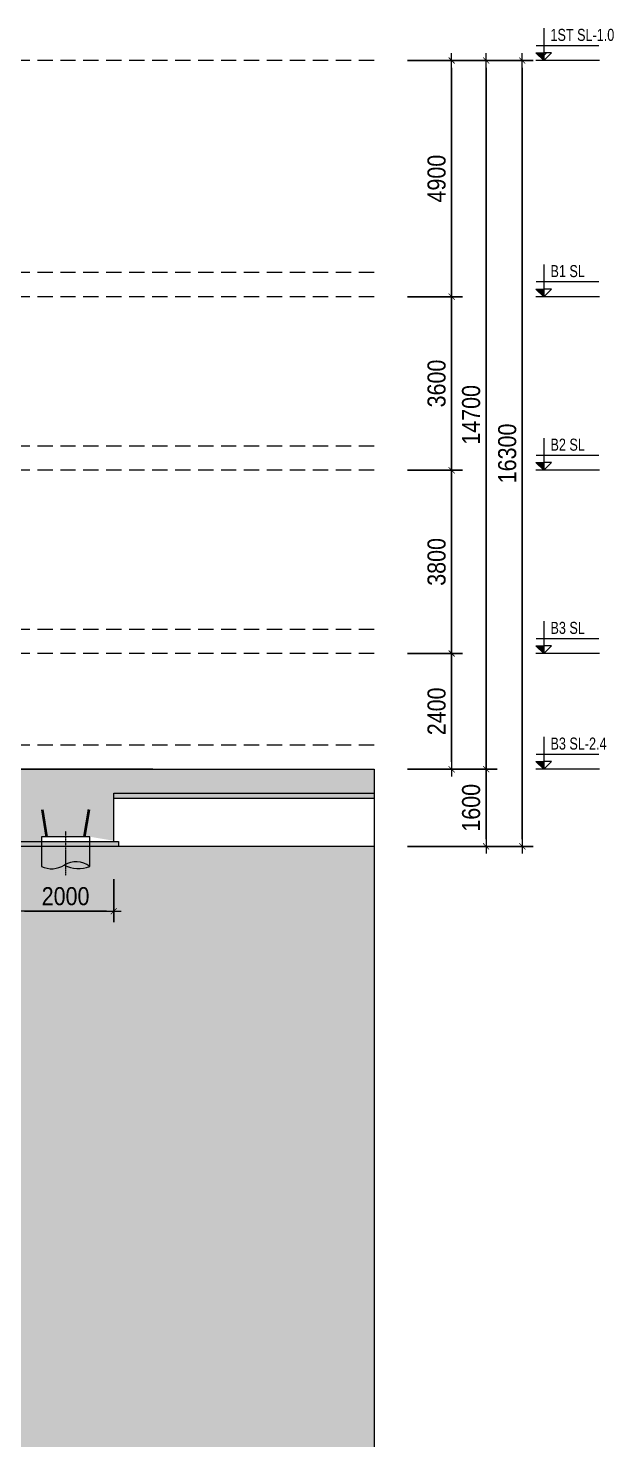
# Model space of a CAD drawing. Header units: millimetres. Extents: x -383953 to 676589, y -101685 to 196247.
# Drawn here: x 579989 to 592137, y -32200 to -2922 of the extents above; entities that cross this region are included whole.
import ezdxf

# ---------------------------------------------------------------- set-up
doc = ezdxf.new("R2010")
doc.units = ezdxf.units.MM
doc.linetypes.add('CENTER2', pattern=[1.125, 0.75, -0.125, 0.125, -0.125])
doc.linetypes.add('HIDDEN', pattern=[9.524999999999999, 6.35, -3.175])
doc.layers.get('0').update_dxf_attribs({"lineweight": 20})
doc.layers.get('Defpoints').update_dxf_attribs({"color": 151, "lineweight": 9})
for name, color, linetype, lineweight in [('KC-TRUC', 5, 'CENTER2', 18), ('NDC_S_ANNO', 7, 'Continuous', 20), ('NDC_S_CONTINUOUS', 3, 'Continuous', 20), ('NDC_S_DIM', 1, 'Continuous', 15), ('NDC_S_HATCH MATERIAL', 8, 'Continuous', 13), ('NDC_S_REBAR', 4, 'Continuous', 35), ('NDC_S_SLAB', 2, 'Continuous', 20), ('NDC_S_TEXT SYMBOL', 7, 'Continuous', 20), ('NDC_S_VN TEXT', 7, 'Continuous', 20)]:
    doc.layers.add(name, color=color, linetype=linetype, lineweight=lineweight)
doc.layers.add('X-SEC-2$0$A-CON', color=2, linetype='Continuous')
doc.styles.add('NDC_ANNO', font='', dxfattribs={"width": 0.8})
doc.styles.add('NDC_ARIAL', font='arial.ttf', dxfattribs={"width": 0.85})
doc.styles.get('NDC_ANNO').set_extended_font_data('Dotum')
doc.dimstyles.new('NDC_1-150', dxfattribs={"dimscale": 150, "dimtxt": 2.5, "dimasz": 1, "dimexe": 1.5, "dimexo": 0, "dimgap": 0.8, "dimtad": 1, "dimdec": 0, "dimdsep": 46, "dimtxsty": 'NDC_ARIAL', "dimblk": 'DIMMARK', "dimcen": 49999.93899508043, "dimdle": 1.5, "dimclrd": 1, "dimclre": 1, "dimclrt": 3, "dimadec": 0, "dimazin": 0, "dimtfac": 1, "dimtdec": 0, "dimtix": 1, "dimtmove": 2, "dimatfit": 3, "dimfxl": 1, "dimarcsym": 0})

# ---------------------------------------------------------------- blocks, each defined once
blk = doc.blocks.new('DIMMARK')
at = {"layer": 'NDC_S_DIM', "color": 1}
blk.add_line((-1.5, 0), (1, 0), dxfattribs=at)
at = {"layer": 'NDC_S_DIM', "color": 2, "const_width": 0.1}
blk.add_lwpolyline([(-0.4242640687119285, -0.4242640687119285), (0.4242640687119285, 0.4242640687119285)], dxfattribs=at)
blk = doc.blocks.new('*D527')
at = {"layer": 'Defpoints', "color": 0, "transparency": 16777216}
for p in [(587855.9125925294, -8491.276974339566), (587855.9125925294, -12091.27697347018), (588774.1127267943, -12091.27697347018, -6.290893267642449e-09)]:
    blk.add_point(p, dxfattribs=at)
at = {"layer": 'NDC_S_CONTINUOUS', "color": 1, "lineweight": -2, "transparency": 16777216}
for p, q in [((587855.9125925294, -8491.276974339566, -6.290893267642449e-09), (588999.1127267943, -8491.276974339566, -6.290893267642449e-09)), ((588774.1127267943, -8641.276974339566, -6.290893267642449e-09), (588774.1127267943, -11941.27697347018, -6.290893267642449e-09)), ((587855.9125925294, -12091.27697347018, -6.290893267642449e-09), (588999.1127267943, -12091.27697347018, -6.290893267642449e-09))]:
    blk.add_line(p, q, dxfattribs=at)
at = {"layer": 'NDC_S_CONTINUOUS', "color": 1, "lineweight": -2, "transparency": 16777216, "xscale": 150, "yscale": 150, "zscale": 150}
for p, rotation in [((588774.1127267943, -8491.276974339566, -6.290893267642449e-09), 90), ((588774.1127267943, -12091.27697347018, -6.290893267642449e-09), 270)]:
    blk.add_blockref('DIMMARK', p, dxfattribs=dict(at, rotation=rotation))
at = {"layer": 'NDC_S_CONTINUOUS', "color": 3, "transparency": 16777216, "insert": (588462.5199573536, -10291.27697390504, -6.290893267642449e-09), "char_height": 375, "attachment_point": 5, "rotation": 90, "style": 'NDC_ARIAL'}
blk.add_mtext('3600', dxfattribs=at)
blk = doc.blocks.new('*D528')
at = {"layer": 'Defpoints', "color": 0, "transparency": 16777216}
for p in [(587855.9125925294, -12091.27697347018), (587855.9125925294, -15891.27697346808), (588774.1127257518, -15891.27697346808, -6.290893267642449e-09)]:
    blk.add_point(p, dxfattribs=at)
at = {"layer": 'NDC_S_CONTINUOUS', "color": 1, "lineweight": -2, "transparency": 16777216}
for p, q in [((587855.9125925294, -12091.27697347018, -6.290893267642449e-09), (588999.1127257518, -12091.27697347018, -6.290893267642449e-09)), ((588774.1127257518, -12241.27697347018, -6.290893267642449e-09), (588774.1127257518, -15741.27697346808, -6.290893267642449e-09)), ((587855.9125925294, -15891.27697346808, -6.290893267642449e-09), (588999.1127257518, -15891.27697346808, -6.290893267642449e-09))]:
    blk.add_line(p, q, dxfattribs=at)
at = {"layer": 'NDC_S_CONTINUOUS', "color": 1, "lineweight": -2, "transparency": 16777216, "xscale": 150, "yscale": 150, "zscale": 150}
for p, rotation in [((588774.1127257518, -12091.27697347018, -6.290893267642449e-09), 90), ((588774.1127257518, -15891.27697346808, -6.290893267642449e-09), 270)]:
    blk.add_blockref('DIMMARK', p, dxfattribs=dict(at, rotation=rotation))
at = {"layer": 'NDC_S_CONTINUOUS', "color": 3, "transparency": 16777216, "insert": (588462.5199563111, -13991.2769734693, -6.290893267642449e-09), "char_height": 375, "attachment_point": 5, "rotation": 90, "style": 'NDC_ARIAL'}
blk.add_mtext('3800', dxfattribs=at)
blk = doc.blocks.new('*D537')
at = {"layer": 'Defpoints', "color": 0, "transparency": 16777216}
for p in [(576379.6626227759, -14689.35601441888), (576288.547605389, -15192.97123134957), (575163.8998603083, -15391.27697260026), (580611.1647752018, -15391.27697260026), (567369.6712262477, -19891.27697259912)]:
    blk.add_point(p, dxfattribs=at)
at = {"layer": 'NDC_S_CONTINUOUS', "color": 1, "lineweight": -2, "transparency": 16777216}
blk.add_arc((575163.8998603079, -15391.27697260026), 1141.997249352718, 7.531153910857383, 22.46884608913529, dxfattribs=at)
at = {"layer": 'NDC_S_CONTINUOUS', "color": 1, "lineweight": -2, "transparency": 16777216, "xscale": 150, "yscale": 150, "zscale": 150}
for p, rotation in [((576152.8984892995, -14820.278347924), 116.2344230445639), ((576305.8971096608, -15391.27697260026), 273.7655769554287)]:
    blk.add_blockref('DIMMARK', p, dxfattribs=dict(at, rotation=rotation))
at = {"layer": 'NDC_S_CONTINUOUS', "color": 3, "transparency": 16777216, "insert": (576567.9600002965, -15015.06019196557), "char_height": 375, "attachment_point": 5, "rotation": 284.99999999999653, "style": 'NDC_ARIAL'}
blk.add_mtext('30°', dxfattribs=at)
blk = doc.blocks.new('kata_block_CT')
at = {"layer": 'NDC_S_ANNO'}
blk.add_hatch(color=3, dxfattribs=at).paths.add_polyline_path([(0, 1.596954857557648), (-1.612010908633238, 1.596954857557648), (0, 0)])
at = {"layer": 'NDC_S_ANNO', "ltscale": 50}
h = blk.add_hatch(dxfattribs=at)
h.set_pattern_fill('ANSI31', color=256, scale=1.406250541793835, style=0)
h.set_pattern_definition([(45.00000000000001, (0, 5.456968210637569e-12), (-3.157122508925224, 3.157122508925225), [])])
h.paths.add_polyline_path([(0, 1.596954857557648), (0, 0), (1.612010908924276, 1.596954857557648)])
for p, q in [((-1.592704896858777, 3.140833880479477), (11.46947077315417, 3.140833880479477)), ((11.56125648126181, 5.456968210637569e-12), (-1.63869572513795, 5.456968210637569e-12))]:
    blk.add_line(p, q, dxfattribs=at)
for points in [[(0, 6.69495074864426), (0, 0)], [(0, 0), (-1.612010908924276, 1.596954857557648), (0, 1.596954857557648)], [(0, 0), (1.612010908924276, 1.596954857557648), (0, 1.596954857557648)]]:
    blk.add_lwpolyline(points, dxfattribs=at)
at = {"layer": 'NDC_S_ANNO', "color": 8, "ltscale": 50}
blk.add_lwpolyline([(0, 0), (-1.612010908633238, 1.596954857557648), (0, 1.596954857557648)], dxfattribs=at)
at = {"layer": 'NDC_S_TEXT SYMBOL', "color": 3, "style": 'NDC_ANNO', "width": 0.8}
blk.add_attdef('CT', (1.409564409346785, 4.068271311703938), '', height=2.5, dxfattribs=at)
blk = doc.blocks.new('*D538')
at = {"layer": 'Defpoints', "color": 0, "transparency": 16777216}
for p in [(587855.9125925294, -3591.276973466798), (587855.9125925294, -8491.276974339507), (588774.1127267943, -8491.276974339507)]:
    blk.add_point(p, dxfattribs=at)
at = {"layer": 'NDC_S_CONTINUOUS', "color": 1, "lineweight": -2, "transparency": 16777216}
for p, q in [((587855.9125925294, -3591.276973466798), (588999.1127267943, -3591.276973466798)), ((588774.1127267943, -3741.276973466798), (588774.1127267943, -8341.276974339507)), ((587855.9125925294, -8491.276974339507), (588999.1127267943, -8491.276974339507))]:
    blk.add_line(p, q, dxfattribs=at)
at = {"layer": 'NDC_S_CONTINUOUS', "color": 1, "lineweight": -2, "transparency": 16777216, "xscale": 150, "yscale": 150, "zscale": 150}
for p, rotation in [((588774.1127267943, -3591.276973466798), 90), ((588774.1127267943, -8491.276974339507), 270)]:
    blk.add_blockref('DIMMARK', p, dxfattribs=dict(at, rotation=rotation))
at = {"layer": 'NDC_S_CONTINUOUS', "color": 3, "transparency": 16777216, "insert": (588462.6478563986, -6041.276973903318), "char_height": 375, "attachment_point": 5, "rotation": 90, "style": 'NDC_ARIAL'}
blk.add_mtext('4900', dxfattribs=at)
blk = doc.blocks.new('*D539')
at = {"layer": 'Defpoints', "color": 0, "transparency": 16777216}
for p in [(587855.9125925294, -3591.276973466798), (587855.9125925294, -18291.27697346814), (589490.0682164691, -18291.27697346814)]:
    blk.add_point(p, dxfattribs=at)
at = {"layer": 'NDC_S_CONTINUOUS', "color": 1, "lineweight": -2, "transparency": 16777216}
for p, q in [((587855.9125925294, -3591.276973466798), (589715.0682164691, -3591.276973466798)), ((589490.0682164691, -3741.276973466798), (589490.0682164691, -18141.27697346814)), ((587855.9125925294, -18291.27697346814), (589715.0682164691, -18291.27697346814))]:
    blk.add_line(p, q, dxfattribs=at)
at = {"layer": 'NDC_S_CONTINUOUS', "color": 1, "lineweight": -2, "transparency": 16777216, "xscale": 150, "yscale": 150, "zscale": 150}
for p, rotation in [((589490.0682164691, -3591.276973466798), 90), ((589490.0682164691, -18291.27697346814), 270)]:
    blk.add_blockref('DIMMARK', p, dxfattribs=dict(at, rotation=rotation))
at = {"layer": 'NDC_S_CONTINUOUS', "color": 3, "transparency": 16777216, "insert": (589178.6033460734, -10941.27697346763), "char_height": 375, "attachment_point": 5, "rotation": 90, "style": 'NDC_ARIAL'}
blk.add_mtext('14700', dxfattribs=at)
blk = doc.blocks.new('*D563')
at = {"layer": 'Defpoints', "color": 0, "transparency": 16777216}
for p in [(579763.8998603085, -20571.2478740224), (581763.8998603083, -20571.2478740224), (581763.8998603083, -21238.4531023553)]:
    blk.add_point(p, dxfattribs=at)
at = {"layer": 'NDC_S_CONTINUOUS', "color": 1, "lineweight": -2, "transparency": 16777216}
for p, q in [((579763.8998603085, -20571.2478740224), (579763.8998603085, -21463.4531023553)), ((581763.8998603083, -20571.2478740224), (581763.8998603083, -21463.4531023553)), ((579913.8998603085, -21238.4531023553), (581613.8998603083, -21238.4531023553))]:
    blk.add_line(p, q, dxfattribs=at)
at = {"layer": 'NDC_S_CONTINUOUS', "color": 1, "lineweight": -2, "transparency": 16777216, "xscale": 150, "yscale": 150, "zscale": 150, "rotation": 180}
blk.add_blockref('DIMMARK', (579763.8998603085, -21238.4531023553), dxfattribs=at)
at = {"layer": 'NDC_S_CONTINUOUS', "color": 1, "lineweight": -2, "transparency": 16777216, "xscale": 150, "yscale": 150, "zscale": 150}
blk.add_blockref('DIMMARK', (581763.8998603083, -21238.4531023553), dxfattribs=at)
at = {"layer": 'NDC_S_CONTINUOUS', "color": 3, "transparency": 16777216, "insert": (580763.8998603084, -20926.98823195967), "char_height": 375, "attachment_point": 5, "style": 'NDC_ARIAL'}
blk.add_mtext('2000', dxfattribs=at)
blk = doc.blocks.new('*D541')
at = {"layer": 'Defpoints', "color": 0, "transparency": 16777216}
for p in [(587855.9125925294, -3591.276973466798), (587855.9125925294, -19891.27697346814), (590240.0682164691, -19891.27697346814)]:
    blk.add_point(p, dxfattribs=at)
at = {"layer": 'NDC_S_CONTINUOUS', "color": 1, "lineweight": -2, "transparency": 16777216}
for p, q in [((587855.9125925294, -3591.276973466798), (590465.0682164691, -3591.276973466798)), ((590240.0682164691, -3741.276973466798), (590240.0682164691, -19741.27697346814)), ((587855.9125925294, -19891.27697346814), (590465.0682164691, -19891.27697346814))]:
    blk.add_line(p, q, dxfattribs=at)
at = {"layer": 'NDC_S_CONTINUOUS', "color": 1, "lineweight": -2, "transparency": 16777216, "xscale": 150, "yscale": 150, "zscale": 150}
for p, rotation in [((590240.0682164691, -3591.276973466798), 90), ((590240.0682164691, -19891.27697346814), 270)]:
    blk.add_blockref('DIMMARK', p, dxfattribs=dict(at, rotation=rotation))
at = {"layer": 'NDC_S_CONTINUOUS', "color": 3, "transparency": 16777216, "insert": (589928.4754470284, -11741.27697346763), "char_height": 375, "attachment_point": 5, "rotation": 90, "style": 'NDC_ARIAL'}
blk.add_mtext('16300', dxfattribs=at)
blk = doc.blocks.new('*U321')
at = {"layer": 'KC-TRUC', "ltscale": 0.05}
blk.add_line((0, 264.091631569872), (0, -1027.128790430648), dxfattribs=at)
at = {"layer": 'NDC_S_HATCH MATERIAL'}
blk.add_lwpolyline([(699.9983571356522, -765.6009381462578), (699.957938934323, 98.78933391822108), (-699.9934713361384, 98.78933391822099), (-699.9983571356522, -765.6009381462578)], dxfattribs=at)
for centre, major_axis, ratio, start_param, end_param in [((-405.3856941127314, -131.3544797309393), (-494.502371696036, 494.5023716960363), 0.9999999999998085, 1.921341282374834, 2.912183986510393), ((303.208972396635, -1269.499339218083), (-453.5170416883805, 453.5170416883805), 0.9999999999999655, -1.45243305359637, -0.2275836773752045), ((376.2666755465001, 66.97369881300426), (631.6576317895883, 631.6576317895883), 0.9999999999999529, 3.446928519523606, 4.297832710281344)]:
    blk.add_ellipse(centre, major_axis=major_axis, ratio=ratio, start_param=start_param, end_param=end_param, dxfattribs=at)
at = {"layer": 'NDC_S_REBAR', "linetype": 'HIDDEN', "ltscale": 200}
for p, q in [((-681.5195738138083, 889.1145164543236), (-549.9987277515885, 100)), ((549.9987277515897, 100), (681.5195738138083, 889.1145164543236))]:
    blk.add_line(p, q, dxfattribs=at)
blk = doc.blocks.new('*D543')
at = {"layer": 'Defpoints', "color": 0, "transparency": 16777216}
for p in [(587855.9125925294, -15891.27697346808), (587855.9125925294, -18291.27697346814), (588774.1127257518, -18291.27697346814)]:
    blk.add_point(p, dxfattribs=at)
at = {"layer": 'NDC_S_CONTINUOUS', "color": 1, "lineweight": -2, "transparency": 16777216}
for p, q in [((587855.9125925294, -15891.27697346808), (588999.1127257518, -15891.27697346808)), ((588774.1127257518, -16041.27697346808), (588774.1127257518, -18141.27697346814)), ((587855.9125925294, -18291.27697346814), (588999.1127257518, -18291.27697346814))]:
    blk.add_line(p, q, dxfattribs=at)
at = {"layer": 'NDC_S_CONTINUOUS', "color": 1, "lineweight": -2, "transparency": 16777216, "xscale": 150, "yscale": 150, "zscale": 150}
for p, rotation in [((588774.1127257518, -15891.27697346808), 90), ((588774.1127257518, -18291.27697346814), 270)]:
    blk.add_blockref('DIMMARK', p, dxfattribs=dict(at, rotation=rotation))
at = {"layer": 'NDC_S_CONTINUOUS', "color": 3, "transparency": 16777216, "insert": (588462.6478553561, -17091.27697346828), "char_height": 375, "attachment_point": 5, "rotation": 90, "style": 'NDC_ARIAL'}
blk.add_mtext('2400', dxfattribs=at)
blk = doc.blocks.new('*D544')
at = {"layer": 'Defpoints', "color": 0, "transparency": 16777216}
for p in [(588571.8680832468, -18291.27697346814), (588571.8680832468, -19891.27697346814), (589490.0682164691, -19891.27697346814)]:
    blk.add_point(p, dxfattribs=at)
at = {"layer": 'NDC_S_CONTINUOUS', "color": 1, "lineweight": -2, "transparency": 16777216}
for p, q in [((588571.8680832468, -18291.27697346814), (589715.0682164691, -18291.27697346814)), ((589490.0682164691, -18441.27697346814), (589490.0682164691, -19741.27697346814)), ((588571.8680832468, -19891.27697346814), (589715.0682164691, -19891.27697346814))]:
    blk.add_line(p, q, dxfattribs=at)
at = {"layer": 'NDC_S_CONTINUOUS', "color": 1, "lineweight": -2, "transparency": 16777216, "xscale": 150, "yscale": 150, "zscale": 150}
for p, rotation in [((589490.0682164691, -18291.27697346814), 90), ((589490.0682164691, -19891.27697346814), 270)]:
    blk.add_blockref('DIMMARK', p, dxfattribs=dict(at, rotation=rotation))
at = {"layer": 'NDC_S_CONTINUOUS', "color": 3, "transparency": 16777216, "insert": (589178.6033460734, -19091.27697346831), "char_height": 375, "attachment_point": 5, "rotation": 90, "style": 'NDC_ARIAL'}
blk.add_mtext('1600', dxfattribs=at)
blk = doc.blocks.new('*D546')
at = {"layer": 'Defpoints', "color": 0, "transparency": 16777216}
for p in [(576379.6626227758, -17089.35601441909), (575163.8998603084, -17791.27697260049), (576288.5476053888, -17592.97123134983), (580611.1647752017, -17791.27697260049), (567369.6712262477, -22291.27697259936)]:
    blk.add_point(p, dxfattribs=at)
at = {"layer": 'NDC_S_CONTINUOUS', "color": 1, "lineweight": -2, "transparency": 16777216}
blk.add_arc((575163.8998603078, -17791.27697260049), 1141.997249352483, 7.531153910858936, 22.46884608913412, dxfattribs=at)
at = {"layer": 'NDC_S_CONTINUOUS', "color": 1, "lineweight": -2, "transparency": 16777216, "xscale": 150, "yscale": 150, "zscale": 150}
for p, rotation in [((576152.8984892991, -17220.27834792435), 116.2344230445635), ((576305.8971096603, -17791.27697260049), 273.7655769554295)]:
    blk.add_blockref('DIMMARK', p, dxfattribs=dict(at, rotation=rotation))
at = {"layer": 'NDC_S_CONTINUOUS', "color": 3, "transparency": 16777216, "insert": (576567.9600002961, -17415.06019196587), "char_height": 375, "attachment_point": 5, "rotation": 284.99999999999653, "style": 'NDC_ARIAL'}
blk.add_mtext('30°', dxfattribs=at)

msp = doc.modelspace()

# ---------------------------------------------------------------- hatches: boundary and pattern name
at = {"layer": 'NDC_S_HATCH MATERIAL'}
h = msp.add_hatch(dxfattribs=at)
h.set_pattern_fill('AR-SAND', color=256, scale=15)
h.set_pattern_definition([(37.50000000000001, (548495.1761934992, 255081.8712739735), (-24.00046943976069, 734.1198559940135), [0, -579.1200000000001, 0, -647.7, 0, -619.125]), (7.499999999999999, (548495.1761934992, 255081.8712739735), (674.2849247070039, 1075.237650852531), [0, -312.4200000000001, 0, -521.97, 0, -200.025]), (327.5, (548026.5461934994, 255081.8712739735), (1186.488555362187, 2.155777017818643), [0, -190.5, 0, -685.8, 0, -895.3499999999999]), (317.5, (548026.5461934994, 255081.8712739735), (1145.334678708446, 334.3939848858245), [0, -95.25, 0, -449.58, 0, -514.35])])
h.paths.add_polyline_path([(574363.8998603085, -12591.34407797875), (550707.1528978145, -12591.34407797887), (550707.1528978145, -34162.22137962515), (587163.8998603085, -34162.2213796252), (587163.8998603085, -19891.27697346814), (575163.8998603085, -19891.27697346825), (575163.8998603085, -31591.27697346802), (574363.8998603085, -31591.27697346802)])
h.paths.add_polyline_path([(557395.4564908098, -17665.21076705414), (558632.5611055933, -16956.4453870088), (558248.4067726727, -16285.92858211781), (557011.3021578889, -16994.69396216318)], flags=24)
h.paths.add_polyline_path([(558686.08570261, -20503.53307519169), (559921.0037171729, -19790.96470010222), (559534.7881421748, -19121.6330433191), (558299.8701276119, -19834.2014184086)], flags=24)
h.paths.add_polyline_path([(560415.3785814599, -23299.7995741941), (561649.5457612432, -22585.93154422269), (561262.6257668869, -21917.00684359466), (560028.4585871035, -22630.87487356606)], flags=24)
h.paths.add_polyline_path([(562142.6475154602, -24693.05188961432), (563375.6982427547, -23977.25715940999), (562987.7339673659, -23308.93758153933), (561754.6832400715, -24024.73231174366)], flags=24)
h.paths.add_polyline_path([(580178.9791577163, -21316.82452118205), (581357.0828412088, -21316.82452118205), (581357.0828412088, -20544.0584911684), (580178.9791577163, -20544.0584911684)], flags=24)
h.paths.add_polyline_path([(573409.6233567172, -18300.02313649593), (573409.6233567172, -16874.26853213031), (572636.8573267035, -16874.26853213031), (572636.8573267035, -18300.02313649593)], flags=24)
h.paths.add_polyline_path([(569510.6285060158, -14252.45691029352), (570745.368212959, -13539.57960811074), (570358.9851979523, -12870.34459493725), (569124.245491009, -13583.22189712001)], flags=24)
h.paths.add_polyline_path([(570496.8825005072, -17483.04290021607), (571517.1502187038, -16893.99105846992), (571130.767203697, -16224.75604529641), (570110.4994855004, -16813.80788704255)], flags=24)
h.paths.add_polyline_path([(571361.7781133045, -19383.69518534371), (572382.0458315008, -18794.64334359698), (571995.6628164935, -18125.4083304237), (570975.3950982974, -18714.46017217039)], flags=24)
h.paths.add_polyline_path([(576882.6754401175, -21316.82452118205), (578060.77912361, -21316.82452118205), (578060.77912361, -20544.0584911684), (576882.6754401175, -20544.0584911684)], flags=24)
h = msp.add_hatch(dxfattribs=at)
h.set_pattern_fill('BT-01', color=256, scale=50, pattern_type=2)
h.set_pattern_definition([(49.99999999999999, (548623.7876004532, 255081.8041929251), (358.6300913003767, -31.37606749129755), [37.5, -412.5]), (355, (548623.7876004532, 255081.8041929251), (-69.3756668065, 376.0960668500059), [30, -330]), (100.4514, (548653.6734404532, 255079.1895229252), (289.2546908570108, 344.7197710304768), [31.870095, -350.571056]), (46.18420000000001, (548623.7876004532, 255181.8041929251), (533.6205243128222, -82.75950716450905), [56.25, -618.75]), (96.6356, (548668.2559729533, 255174.9075394252), (467.3313527743517, 487.0589354502209), [47.805144, -525.8565]), (351.1842, (548623.7876004532, 255181.8041929251), (467.3309725668136, 487.0593004626623), [45, -495]), (21, (548673.7876004532, 255156.8041929251), (298.4535260592309, -201.3094453326694), [37.5, -412.5]), (326.0000000000001, (548673.7876004532, 255156.8041929251), (121.6576659607909, 362.5750225234265), [30, -330]), (71.4514, (548698.6587169532, 255140.0283899251), (420.111314290745, 161.2652483549762), [31.870095, -350.571056]), (37.50000000000001, (548623.7876004532, 255081.8041929251), (6.079927658645334, 166.4469269156558), [0, -326, 0, -335, 0, -331.25]), (7.499999999999999, (548623.7876004532, 255081.8041929251), (131.5347687210743, 197.2058559411801), [0, -191, 0, -318.5, 0, -126.25]), (327.5, (548512.2876004532, 255081.8041929251), (266.9112180862045, -11.27743586718988), [0, -125, 0, -390, 0, -517.5]), (317.5, (548462.2876004532, 255081.8041929251), (291.5930846711931, 50.05249116615887), [0, -162.5, 0, -259, 0, -367.5]), (45, (548623.7876004532, 255081.8041929251), (-150.2601910021414, 150.2601910021414), []), (45, (548623.7876004532, 255143.0541929251), (-150.2601910021414, 150.2601910021414), [])])
h.paths.add_polyline_path([(581263.86981669, -19691.27697346825), (581763.8998603085, -19774.61114130475), (581763.8998603085, -18791.27697346814), (587163.8998603085, -18791.27697346814), (587163.8998603085, -18291.27697346814), (575163.8998603085, -18291.27697346814), (575163.8998603085, -19291.27697346802), (575763.8998603085, -19291.27697346802), (575763.8998603085, -18791.27697346814), (579763.8998603085, -18791.27697346814), (579763.8998603085, -19791.27697346825), (580263.903958409, -19791.27697346825), (580263.9045236397, -19691.27697346825)])
h = msp.add_hatch(dxfattribs=at)
h.set_pattern_fill('AR-SAND', color=256, scale=0.5)
h.set_pattern_definition([(37.50000000000001, (548623.7876004532, 255081.8041929251), (-0.8000156479920228, 24.47066186646712), [0, -19.304, 0, -21.59, 0, -20.6375]), (7.499999999999999, (548623.7876004532, 255081.8041929251), (22.47616415690013, 35.84125502841771), [0, -10.414, 0, -17.399, 0, -6.6675]), (327.5, (548608.1666004532, 255081.8041929251), (39.5496185120729, 0.0718592339272881), [0, -6.35, 0, -22.86, 0, -29.845]), (317.5, (548608.1666004532, 255081.8041929251), (38.17782262361486, 11.14646616286081), [0, -3.175, 0, -14.986, 0, -17.145])])
h.paths.add_polyline_path([(575863.8998603085, -19291.27697346802), (575763.8998603085, -19291.27697346802), (575163.8998603085, -19291.27697346802), (575163.8998603085, -19391.27697346802), (575863.8998603085, -19391.27697346802)])
h.paths.add_polyline_path([(579763.8998603085, -18791.27697346814), (575763.8998603085, -18791.27697346814), (575763.8998603085, -18891.27697346814), (579763.8998603085, -18891.27697346814)])
h.paths.add_polyline_path([(581863.8998603085, -19791.27697346825), (579763.8998603085, -19791.27697346825), (579663.8998603085, -19791.27697346825), (579663.8998603085, -19891.27697346819), (581863.8998603085, -19891.27697346819)])
h.paths.add_polyline_path([(587163.8998603085, -18791.27697346814), (581763.8998603085, -18791.27697346814), (581763.8998603085, -18891.27697346814), (587163.8998603085, -18891.27697346814)])

# ---------------------------------------------------------------- linework, layer by layer
at = {"layer": 'NDC_S_CONTINUOUS'}
msp.add_line((587163.8998603085, -18291.27697346814), (587163.8998603085, -34162.22137962509), dxfattribs=at)
at = {"layer": 'NDC_S_HATCH MATERIAL', "linetype": 'HIDDEN', "ltscale": 50}
for p, q in [((587163.8998603085, -3591.27697346668), (574363.8998603085, -3591.276973466622)), ((587163.8998603085, -7991.276974338631), (574363.8998603085, -7991.276974338572)), ((587163.8998603085, -8491.276974339096, -1.25817865352849e-08), (574363.8998603085, -8491.276974339038, -1.25817865352849e-08)), ((587163.8998603085, -11591.27697346959, 1.258178653528447e-08), (574363.8998603085, -11591.27697346953, 1.258178653528447e-08)), ((587163.8998603085, -12091.27697347017), (574363.8998603085, -12091.27697347011)), ((587163.8998603085, -15391.27697259985, 1.25817865352849e-08), (574363.8998603085, -15391.27697259979, 1.25817865352849e-08)), ((587163.8998603085, -15891.27697346808), (574363.8998603084, -15891.27697346802)), ((587163.8998603085, -17791.27697259991, 1.25817865352849e-08), (574363.8998603085, -17791.27697259985, 1.25817865352849e-08))]:
    msp.add_line(p, q, dxfattribs=at)
at = {"layer": 'NDC_S_SLAB', "ltscale": 500}
for p, q in [((575163.8998603085, -18291.27697346814), (587163.8998603085, -18291.27697346814)), ((581763.8998603085, -18791.27697346814), (587163.8998603085, -18791.27697346814))]:
    msp.add_line(p, q, dxfattribs=at)
at = {"layer": 'NDC_S_SLAB', "ltscale": 100}
for p, q in [((587163.8998603085, -18291.27697346808), (587163.8998603085, -18291.27697346808)), ((581763.8998603085, -18891.27697346814), (587163.8998603085, -18891.27697346814)), ((587163.8998603085, -19891.27697346814), (575163.8998603085, -19891.27697346825))]:
    msp.add_line(p, q, dxfattribs=at)
at = {"layer": 'NDC_S_SLAB', "ltscale": 500}
for points in [[(581763.8998603085, -19791.27697346825), (581763.8998603085, -18791.27697346814)], [(581863.8998603085, -19891.27697346825), (579663.8998603085, -19891.27697346825), (579663.8998603085, -19791.27697346825), (579763.8998603085, -19791.27697346825), (581863.8998603085, -19791.27697346825), (581863.8998603085, -19891.27697346825)]]:
    msp.add_lwpolyline(points, dxfattribs=at)
at = {"layer": 'X-SEC-2$0$A-CON', "color": 1}
msp.add_line((575163.8998603085, -18291.27697346814), (582575.2650408659, -18291.27697346814), dxfattribs=at)

# ---------------------------------------------------------------- block references
at = {"xscale": 0.7142857142857143, "yscale": 0.7142857142857143, "zscale": 0.7142857142857143}
msp.add_blockref('*U321', (580763.8998603084, -19761.84078340983), dxfattribs=at)
at = {"layer": 'NDC_S_VN TEXT', "xscale": 100, "yscale": 100, "zscale": 100}
for p, values in [((590683.3058691194, -3591.276973467262), {'CT': '1ST SL-1.0'}), ((590683.3058691194, -8491.27697433997), {'CT': 'B1 SL'}), ((590683.3058691194, -12091.2769734707), {'CT': 'B2 SL'}), ((590683.3058691194, -15891.2769734686), {'CT': 'B3 SL'}), ((590683.3058691194, -18291.27697346889), {'CT': 'B3 SL-2.4'})]:
    msp.add_blockref('kata_block_CT', p, dxfattribs=at).add_auto_attribs(values)

# ---------------------------------------------------------------- dimensions: what is measured, and where the dimension line sits
at = {"layer": 'NDC_S_CONTINUOUS', "color": 1}
for base, p1, p2, angle, picture, middle in [((588774.1127267943, -8491.276974339507), (587855.9125925292, -3591.276973466796), (587855.9125925292, -8491.276974339504), 90, '*D538', (588462.6478563986, -6041.276973903318)), ((589490.0682164691, -18291.27697346814), (587855.9125925292, -3591.276973466796), (587855.9125925292, -18291.27697346814), 90, '*D539', (589178.6033460734, -10941.27697346763)), ((590240.0682164691, -19891.27697346814), (587855.9125925292, -3591.276973466796), (587855.9125925292, -19891.27697346814), 90, '*D541', (589928.4754470284, -11741.27697346763)), ((588774.1127267943, -12091.27697347018, -6.290893267642449e-09), (587855.9125925292, -8491.276974339562), (587855.9125925292, -12091.27697347017), 269.9999999466392, '*D527', (588462.5199573536, -10291.27697390504, -6.290893267642449e-09)), ((588774.1127257518, -15891.27697346808, -6.290893267642449e-09), (587855.9125925292, -12091.27697347017), (587855.9125925292, -15891.27697346808), 269.9999999466392, '*D528', (588462.5199563111, -13991.2769734693, -6.290893267642449e-09)), ((588774.1127257518, -18291.27697346814), (587855.9125925292, -15891.27697346808), (587855.9125925292, -18291.27697346814), 90, '*D543', (588462.6478553561, -17091.27697346828)), ((589490.0682164691, -19891.27697346814), (588571.8680832465, -18291.27697346814), (588571.8680832465, -19891.27697346814), 90, '*D544', (589178.6033460734, -19091.27697346831))]:
    dim = msp.add_linear_dim(base=base, p1=p1, p2=p2, angle=angle, dimstyle='NDC_1-150', dxfattribs=at)
    dim.commit()
    dim.dimension.update_dxf_attribs({"geometry": picture, "text_midpoint": middle})
for base, line1, line2, picture, middle in [((576288.547605389, -15192.97123134957), ((575163.8998603083, -15391.27697260026), (580611.1647752017, -15391.27697260026)), ((576379.6626227758, -14689.35601441888), (567369.6712262477, -19891.27697259909)), '*D537', (576567.9600002965, -15015.06019196569)), ((576288.5476053888, -17592.97123134983), ((575163.8998603083, -17791.27697260049), (580611.1647752017, -17791.27697260049)), ((576379.6626227758, -17089.35601441911), (567369.6712262477, -22291.27697259933)), '*D546', (576567.9600002961, -17415.06019196598))]:
    dim = msp.add_angular_dim_2l(base=base, line1=line1, line2=line2, dimstyle='NDC_1-150', dxfattribs=at)
    dim.commit()
    dim.dimension.update_dxf_attribs({"geometry": picture, "text_midpoint": middle})
dim = msp.add_linear_dim(base=(581763.8998603083, -21238.4531023553), p1=(579763.8998603085, -20571.2478740224), p2=(581763.8998603083, -20571.2478740224), dimstyle='NDC_1-150', dxfattribs=at)
dim.commit()
dim.dimension.update_dxf_attribs({"geometry": '*D563', "text_midpoint": (580763.8998603084, -20926.98823195967)})

doc.saveas('drawing.dxf')
